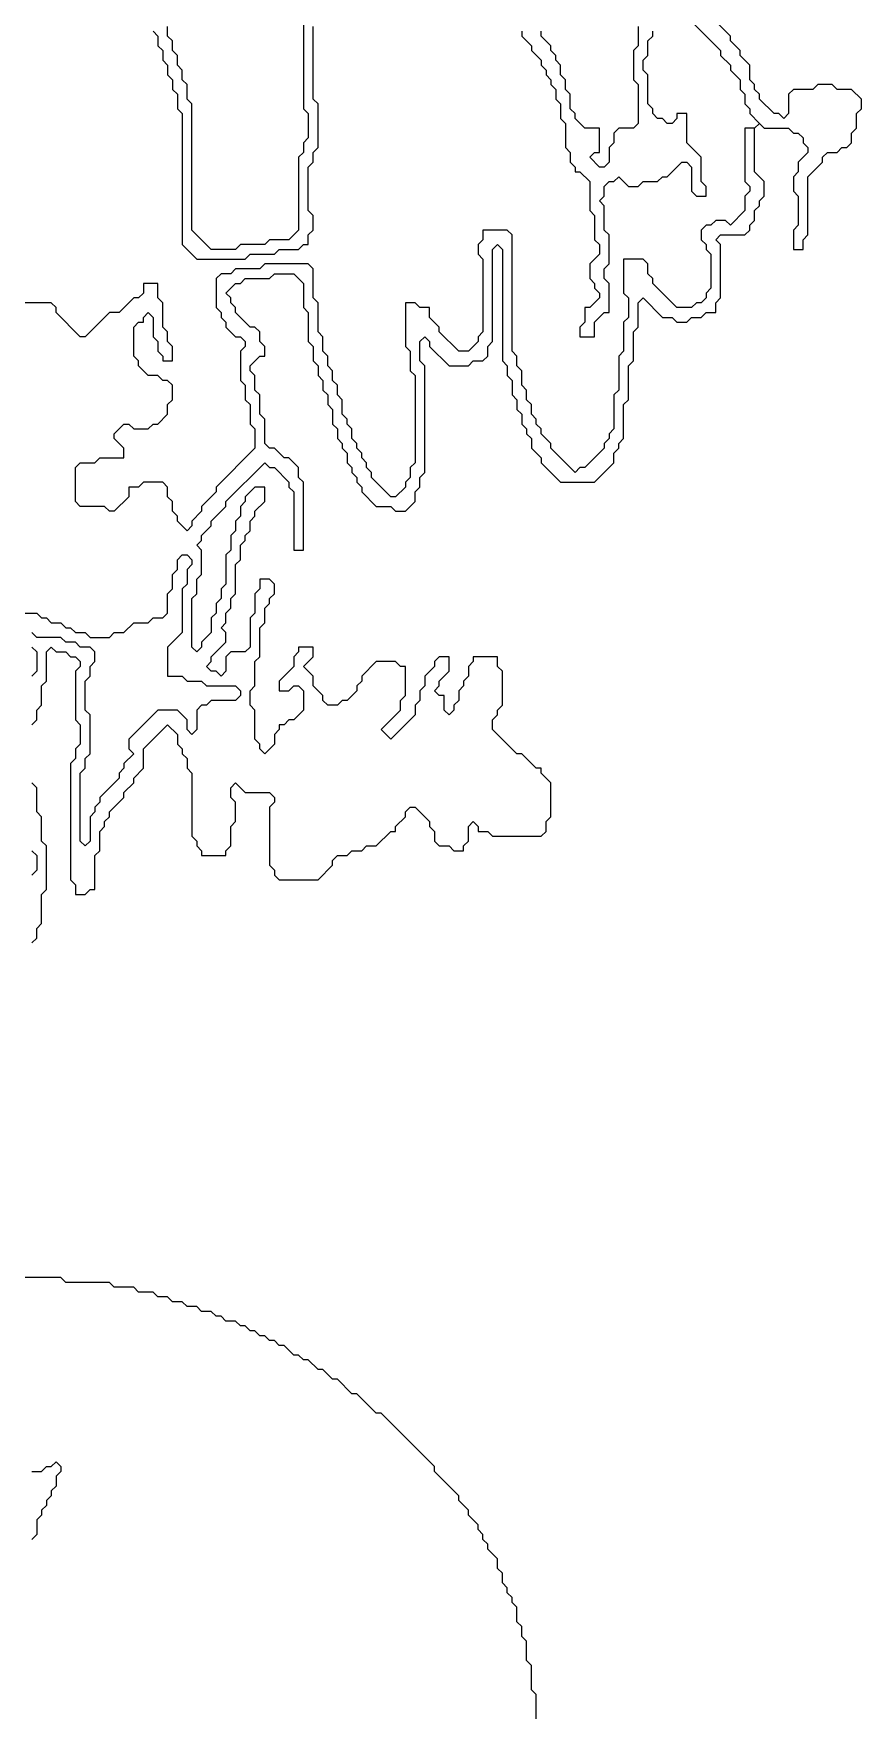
# Model space of a CAD drawing. Header units: metres. Extents: x 0 to 100, y 0 to 129.
# Drawn here: x 91.76 to 96.03, y 18.01 to 26.69 of the extents above; entities that cross this region are included whole.
import ezdxf

# ---------------------------------------------------------------- set-up
doc = ezdxf.new("R2010")
doc.units = ezdxf.units.M

msp = doc.modelspace()

# ---------------------------------------------------------------- linework, layer by layer
for points in [[(91.75, 23.125), (91.775, 23.15), (91.775, 23.2), (91.8, 23.225), (91.8, 23.325), (91.825, 23.35), (91.825, 23.5), (91.85, 23.525), (91.875, 23.5), (91.925, 23.5), (91.95, 23.475), (91.975, 23.475), (92, 23.45), (92, 23.425), (91.975, 23.4), (91.975, 23.15), (92, 23.125), (92, 23.025), (91.975, 23), (91.975, 22.95), (91.95, 22.925), (91.95, 22.325), (91.975, 22.3), (91.975, 22.25), (92.025, 22.25), (92.05, 22.275), (92.075, 22.275), (92.075, 22.45), (92.1, 22.475), (92.1, 22.575), (92.125, 22.6), (92.125, 22.625), (92.15, 22.65), (92.15, 22.675), (92.225, 22.75), (92.225, 22.775), (92.275, 22.825), (92.275, 22.85), (92.325, 22.9), (92.325, 23), (92.45, 23.125), (92.5, 23.075), (92.5, 23.025), (92.525, 23), (92.525, 22.975), (92.55, 22.95), (92.55, 22.9), (92.575, 22.875), (92.575, 22.55), (92.6, 22.525), (92.6, 22.5), (92.625, 22.475), (92.625, 22.45), (92.75, 22.45), (92.75, 22.475), (92.775, 22.5), (92.775, 22.6), (92.8, 22.625), (92.8, 22.725), (92.775, 22.75), (92.775, 22.8), (92.8, 22.825), (92.85, 22.775), (92.975, 22.775), (93, 22.75), (93, 22.725), (92.975, 22.7), (92.975, 22.4), (93, 22.375), (93, 22.35), (93.025, 22.325), (93.225, 22.325), (93.3, 22.4), (93.3, 22.425), (93.325, 22.45), (93.375, 22.45), (93.4, 22.475), (93.45, 22.475), (93.475, 22.5), (93.525, 22.5), (93.6, 22.575), (93.625, 22.575), (93.625, 22.6), (93.675, 22.65), (93.675, 22.675), (93.7, 22.7), (93.725, 22.7), (93.8, 22.625), (93.8, 22.6), (93.825, 22.575), (93.825, 22.525), (93.85, 22.5), (93.9, 22.5), (93.925, 22.475), (93.975, 22.475), (93.975, 22.5), (94, 22.525), (94, 22.6), (94.025, 22.625), (94.05, 22.6), (94.05, 22.575), (94.1, 22.575), (94.125, 22.55), (94.375, 22.55), (94.4, 22.575), (94.4, 22.625), (94.425, 22.65), (94.425, 22.825), (94.375, 22.875), (94.375, 22.9), (94.35, 22.9), (94.275, 22.975), (94.25, 22.975), (94.125, 23.1), (94.125, 23.15), (94.15, 23.175), (94.15, 23.2), (94.175, 23.225), (94.175, 23.4), (94.15, 23.425), (94.15, 23.475), (94.025, 23.475), (94.025, 23.45), (94, 23.425), (94, 23.375), (93.975, 23.35), (93.975, 23.325), (93.95, 23.3), (93.95, 23.25), (93.925, 23.225), (93.925, 23.2), (93.9, 23.175), (93.875, 23.2), (93.875, 23.275), (93.85, 23.275), (93.825, 23.3), (93.85, 23.325), (93.85, 23.35), (93.9, 23.4), (93.9, 23.475), (93.85, 23.475), (93.825, 23.45), (93.825, 23.425), (93.775, 23.375), (93.775, 23.325), (93.75, 23.3), (93.75, 23.25), (93.725, 23.225), (93.725, 23.175), (93.6, 23.05), (93.55, 23.1), (93.65, 23.2), (93.65, 23.25), (93.675, 23.275), (93.675, 23.425), (93.65, 23.425), (93.625, 23.45), (93.525, 23.45), (93.45, 23.375), (93.45, 23.35), (93.425, 23.325), (93.425, 23.3), (93.375, 23.25), (93.35, 23.25), (93.325, 23.225), (93.275, 23.225), (93.25, 23.25), (93.25, 23.275), (93.2, 23.325), (93.2, 23.375), (93.15, 23.425), (93.2, 23.475), (93.2, 23.525), (93.125, 23.525), (93.125, 23.5), (93.1, 23.475), (93.1, 23.425), (93.025, 23.35), (93.025, 23.3), (93.075, 23.3), (93.1, 23.325), (93.125, 23.325), (93.15, 23.3), (93.15, 23.2), (93.1, 23.15), (93.075, 23.15), (93.05, 23.125), (93.025, 23.125), (93.025, 23.1), (93, 23.075), (93, 23.025), (92.95, 22.975), (92.925, 23), (92.925, 23.025), (92.9, 23.05), (92.9, 23.2), (92.875, 23.225), (92.875, 23.3), (92.9, 23.325), (92.9, 23.45), (92.925, 23.475), (92.925, 23.625), (92.95, 23.65), (92.95, 23.725), (92.975, 23.75), (92.975, 23.775), (93, 23.8), (93, 23.85), (92.975, 23.875), (92.925, 23.875), (92.925, 23.825), (92.9, 23.8), (92.9, 23.7), (92.875, 23.675), (92.875, 23.525), (92.85, 23.5), (92.775, 23.5), (92.75, 23.475), (92.75, 23.4), (92.725, 23.375), (92.7, 23.4), (92.675, 23.4), (92.65, 23.425), (92.675, 23.45), (92.675, 23.475), (92.75, 23.55), (92.75, 23.6), (92.725, 23.625), (92.75, 23.65), (92.75, 23.7), (92.775, 23.725), (92.775, 23.775), (92.8, 23.8), (92.8, 23.95), (92.825, 23.975), (92.825, 24.05), (92.85, 24.075), (92.85, 24.1), (92.875, 24.125), (92.875, 24.175), (92.9, 24.2), (92.9, 24.225), (92.95, 24.275), (92.95, 24.35), (92.9, 24.35), (92.85, 24.3), (92.85, 24.275), (92.825, 24.25), (92.825, 24.2), (92.8, 24.175), (92.8, 24.125), (92.775, 24.1), (92.775, 24.025), (92.75, 24), (92.75, 23.85), (92.725, 23.825), (92.725, 23.775), (92.7, 23.75), (92.7, 23.7), (92.675, 23.675), (92.675, 23.6), (92.625, 23.55), (92.625, 23.525), (92.6, 23.5), (92.575, 23.525), (92.575, 23.775), (92.6, 23.8), (92.6, 23.875), (92.625, 23.9), (92.625, 24.025), (92.6, 24.05), (92.625, 24.075), (92.625, 24.1), (92.675, 24.15), (92.675, 24.175), (92.75, 24.25), (92.75, 24.275), (92.95, 24.475), (92.975, 24.45), (93, 24.45), (93.075, 24.375), (93.075, 24.35), (93.1, 24.325), (93.1, 24.025), (93.15, 24.025), (93.15, 24.375), (93.125, 24.4), (93.125, 24.45), (93.075, 24.5), (93.05, 24.5), (93, 24.55), (92.975, 24.55), (92.95, 24.575), (92.95, 24.7), (92.925, 24.725), (92.925, 24.825), (92.9, 24.85), (92.9, 24.925), (92.875, 24.95), (92.875, 24.975), (92.925, 25.025), (92.95, 25.025), (92.95, 25.075), (92.925, 25.1), (92.925, 25.15), (92.9, 25.175), (92.875, 25.175), (92.8, 25.25), (92.8, 25.275), (92.775, 25.3), (92.775, 25.325), (92.75, 25.35), (92.8, 25.4), (92.825, 25.4), (92.85, 25.425), (92.975, 25.425), (93, 25.45), (93.1, 25.45), (93.15, 25.4), (93.15, 25.275), (93.175, 25.25), (93.175, 25.1), (93.2, 25.075), (93.2, 25), (93.225, 24.975), (93.225, 24.925), (93.25, 24.9), (93.25, 24.85), (93.275, 24.825), (93.275, 24.775), (93.3, 24.75), (93.3, 24.675), (93.325, 24.65), (93.325, 24.6), (93.35, 24.575), (93.35, 24.55), (93.375, 24.525), (93.375, 24.475), (93.4, 24.45), (93.4, 24.425), (93.425, 24.4), (93.425, 24.375), (93.45, 24.35), (93.45, 24.325), (93.525, 24.25), (93.6, 24.25), (93.625, 24.225), (93.675, 24.225), (93.725, 24.275), (93.725, 24.325), (93.75, 24.35), (93.75, 24.4), (93.775, 24.425), (93.775, 24.975), (93.75, 25), (93.75, 25.1), (93.775, 25.125), (93.8, 25.1), (93.8, 25.075), (93.9, 24.975), (94, 24.975), (94.025, 25), (94.075, 25), (94.1, 25.025), (94.1, 25.075), (94.125, 25.1), (94.125, 25.575), (94.15, 25.6), (94.175, 25.575), (94.175, 25), (94.2, 24.975), (94.2, 24.925), (94.225, 24.9), (94.225, 24.825), (94.25, 24.8), (94.25, 24.75), (94.275, 24.725), (94.275, 24.675), (94.3, 24.65), (94.3, 24.625), (94.325, 24.6), (94.325, 24.55), (94.375, 24.5), (94.375, 24.475), (94.475, 24.375), (94.65, 24.375), (94.75, 24.475), (94.75, 24.525), (94.775, 24.55), (94.775, 24.575), (94.8, 24.6), (94.8, 24.775), (94.825, 24.8), (94.825, 24.975), (94.85, 25), (94.85, 25.15), (94.875, 25.175), (94.875, 25.3), (94.9, 25.325), (95, 25.225), (95.05, 25.225), (95.075, 25.2), (95.125, 25.2), (95.15, 25.225), (95.2, 25.225), (95.225, 25.25), (95.275, 25.25), (95.275, 25.3), (95.3, 25.325), (95.3, 25.6), (95.275, 25.625), (95.3, 25.65), (95.425, 25.65), (95.45, 25.675), (95.45, 25.7), (95.475, 25.725), (95.475, 25.775), (95.5, 25.8), (95.5, 25.825), (95.525, 25.85), (95.525, 25.925), (95.475, 25.975), (95.475, 26.2), (95.5, 26.225), (95.525, 26.2), (95.65, 26.2), (95.675, 26.175), (95.7, 26.175), (95.725, 26.15), (95.725, 26.125), (95.75, 26.1), (95.75, 26.075), (95.7, 26.025), (95.7, 25.975), (95.675, 25.95), (95.675, 25.875), (95.7, 25.85), (95.7, 25.7), (95.675, 25.675), (95.675, 25.575), (95.725, 25.575), (95.725, 25.625), (95.75, 25.65), (95.75, 25.95), (95.825, 26.025), (95.825, 26.05), (95.85, 26.075), (95.9, 26.075), (95.925, 26.1), (95.95, 26.1), (95.975, 26.125), (95.975, 26.175), (96, 26.2), (96, 26.275), (96.025, 26.3), (96.025, 26.35), (95.975, 26.4), (95.9, 26.4), (95.875, 26.425), (95.8, 26.425), (95.775, 26.4), (95.675, 26.4), (95.65, 26.375), (95.65, 26.275), (95.625, 26.25), (95.6, 26.275), (95.575, 26.275), (95.5, 26.35), (95.5, 26.375), (95.475, 26.4), (95.475, 26.425), (95.45, 26.45), (95.45, 26.525), (95.4, 26.575), (95.4, 26.6), (95.35, 26.65), (95.35, 26.675), (95.2, 26.825)], [(95.125, 26.775), (95.3, 26.6), (95.3, 26.575), (95.35, 26.525), (95.35, 26.5), (95.4, 26.45), (95.4, 26.4), (95.425, 26.375), (95.425, 26.325), (95.45, 26.3), (95.45, 26.275), (95.5, 26.225), (95.475, 26.2), (95.425, 26.2), (95.425, 25.925), (95.45, 25.9), (95.45, 25.875), (95.425, 25.85), (95.425, 25.775), (95.35, 25.7), (95.325, 25.725), (95.275, 25.725), (95.25, 25.7), (95.225, 25.7), (95.2, 25.675), (95.2, 25.625), (95.225, 25.6), (95.225, 25.575), (95.25, 25.55), (95.25, 25.375), (95.225, 25.35), (95.225, 25.325), (95.2, 25.3), (95.175, 25.3), (95.15, 25.275), (95.075, 25.275), (94.95, 25.4), (94.95, 25.425), (94.925, 25.45), (94.925, 25.5), (94.9, 25.525), (94.8, 25.525), (94.8, 25.35), (94.825, 25.325), (94.825, 25.225), (94.8, 25.2), (94.8, 25.05), (94.775, 25.025), (94.775, 24.85), (94.75, 24.825), (94.75, 24.65), (94.725, 24.625), (94.725, 24.6), (94.7, 24.575), (94.7, 24.55), (94.6, 24.45), (94.575, 24.45), (94.55, 24.425), (94.425, 24.55), (94.425, 24.575), (94.375, 24.625), (94.375, 24.65), (94.35, 24.675), (94.35, 24.7), (94.325, 24.725), (94.325, 24.775), (94.3, 24.8), (94.3, 24.85), (94.275, 24.875), (94.275, 24.95), (94.25, 24.975), (94.25, 25.025), (94.225, 25.05), (94.225, 25.65), (94.2, 25.675), (94.075, 25.675), (94.075, 25.625), (94.05, 25.6), (94.05, 25.55), (94.075, 25.525), (94.075, 25.15), (94.05, 25.125), (94.05, 25.1), (94, 25.05), (93.95, 25.05), (93.85, 25.15), (93.85, 25.175), (93.8, 25.225), (93.8, 25.275), (93.75, 25.275), (93.725, 25.3), (93.675, 25.3), (93.675, 25.075), (93.7, 25.05), (93.7, 24.95), (93.725, 24.925), (93.725, 24.475), (93.7, 24.45), (93.7, 24.4), (93.675, 24.375), (93.675, 24.35), (93.625, 24.3), (93.6, 24.3), (93.5, 24.4), (93.5, 24.425), (93.475, 24.45), (93.475, 24.475), (93.45, 24.5), (93.45, 24.525), (93.425, 24.55), (93.425, 24.575), (93.4, 24.6), (93.4, 24.65), (93.375, 24.675), (93.375, 24.7), (93.35, 24.725), (93.35, 24.8), (93.325, 24.825), (93.325, 24.875), (93.3, 24.9), (93.3, 24.95), (93.275, 24.975), (93.275, 25.025), (93.25, 25.05), (93.25, 25.125), (93.225, 25.15), (93.225, 25.3), (93.2, 25.325), (93.2, 25.475), (93.175, 25.5), (92.95, 25.5), (92.925, 25.475), (92.8, 25.475), (92.775, 25.45), (92.725, 25.45), (92.7, 25.425), (92.7, 25.275), (92.725, 25.25), (92.725, 25.225), (92.75, 25.2), (92.75, 25.175), (92.8, 25.125), (92.825, 25.125), (92.85, 25.1), (92.85, 25.075), (92.825, 25.05), (92.825, 24.9), (92.85, 24.875), (92.85, 24.8), (92.875, 24.775), (92.875, 24.675), (92.9, 24.65), (92.9, 24.55), (92.7, 24.35), (92.7, 24.325), (92.625, 24.25), (92.625, 24.225), (92.575, 24.175), (92.575, 24.15), (92.55, 24.125), (92.5, 24.175), (92.5, 24.2), (92.475, 24.225), (92.475, 24.275), (92.45, 24.3), (92.45, 24.35), (92.425, 24.375), (92.325, 24.375), (92.3, 24.35), (92.25, 24.35), (92.25, 24.3), (92.175, 24.225), (92.15, 24.225), (92.125, 24.25), (92, 24.25), (91.975, 24.275), (91.975, 24.45), (92, 24.475), (92.075, 24.475), (92.1, 24.5), (92.225, 24.5), (92.225, 24.55), (92.175, 24.6), (92.175, 24.625), (92.225, 24.675), (92.25, 24.675), (92.275, 24.65), (92.35, 24.65), (92.375, 24.675), (92.4, 24.675), (92.45, 24.725), (92.45, 24.775), (92.475, 24.8), (92.475, 24.875), (92.45, 24.9), (92.425, 24.9), (92.4, 24.925), (92.35, 24.925), (92.3, 24.975), (92.3, 25), (92.275, 25.025), (92.275, 25.175), (92.3, 25.2), (92.325, 25.2), (92.325, 25.225), (92.35, 25.25), (92.375, 25.225), (92.375, 25.125), (92.4, 25.1), (92.4, 25.05), (92.425, 25.025), (92.425, 25), (92.475, 25), (92.475, 25.075), (92.45, 25.1), (92.45, 25.15), (92.425, 25.175), (92.425, 25.3), (92.4, 25.325), (92.4, 25.4), (92.325, 25.4), (92.325, 25.35), (92.3, 25.325), (92.275, 25.325), (92.2, 25.25), (92.15, 25.25), (92.025, 25.125), (92, 25.125), (91.875, 25.25), (91.875, 25.275), (91.85, 25.3), (91.7, 25.3)], [(92.375, 26.7), (92.4, 26.675), (92.4, 26.625), (92.425, 26.6), (92.425, 26.55), (92.45, 26.525), (92.45, 26.475), (92.475, 26.45), (92.475, 26.4), (92.5, 26.375), (92.5, 26.3), (92.525, 26.275), (92.525, 25.6), (92.6, 25.525), (92.85, 25.525), (92.875, 25.55), (93, 25.55), (93.025, 25.575), (93.125, 25.575), (93.15, 25.6), (93.175, 25.6), (93.175, 25.65), (93.2, 25.675), (93.2, 25.75), (93.175, 25.775), (93.175, 26), (93.2, 26.025), (93.2, 26.075), (93.225, 26.1), (93.225, 26.325), (93.2, 26.35), (93.2, 26.725)], [(93.15, 26.775), (93.15, 26.3), (93.175, 26.275), (93.175, 26.15), (93.15, 26.125), (93.15, 26.075), (93.125, 26.05), (93.125, 25.675), (93.075, 25.625), (92.975, 25.625), (92.95, 25.6), (92.825, 25.6), (92.8, 25.575), (92.675, 25.575), (92.575, 25.675), (92.575, 26.325), (92.55, 26.35), (92.55, 26.425), (92.525, 26.45), (92.525, 26.5), (92.5, 26.525), (92.5, 26.575), (92.475, 26.6), (92.475, 26.65), (92.45, 26.675), (92.45, 26.725)], [(94.875, 26.725), (94.875, 26.625), (94.85, 26.6), (94.85, 26.45), (94.875, 26.425), (94.875, 26.225), (94.85, 26.2), (94.775, 26.2), (94.75, 26.175), (94.75, 26.125), (94.725, 26.1), (94.725, 26.025), (94.7, 26), (94.675, 26), (94.625, 26.05), (94.65, 26.075), (94.675, 26.075), (94.675, 26.2), (94.6, 26.2), (94.55, 26.25), (94.55, 26.275), (94.525, 26.3), (94.525, 26.375), (94.5, 26.4), (94.5, 26.45), (94.475, 26.475), (94.475, 26.525), (94.45, 26.55), (94.45, 26.575), (94.425, 26.6), (94.425, 26.625), (94.375, 26.675), (94.375, 26.7)], [(94.275, 26.7), (94.275, 26.675), (94.325, 26.625), (94.325, 26.6), (94.375, 26.55), (94.375, 26.525), (94.4, 26.5), (94.4, 26.475), (94.425, 26.45), (94.425, 26.425), (94.45, 26.4), (94.45, 26.35), (94.475, 26.325), (94.475, 26.25), (94.5, 26.225), (94.5, 26.1), (94.525, 26.075), (94.525, 26.025), (94.55, 26), (94.55, 25.975), (94.575, 25.975), (94.625, 25.925), (94.625, 25.775), (94.65, 25.75), (94.65, 25.625), (94.675, 25.6), (94.675, 25.55), (94.625, 25.5), (94.625, 25.425), (94.65, 25.4), (94.65, 25.375), (94.675, 25.35), (94.675, 25.325), (94.625, 25.275), (94.6, 25.275), (94.6, 25.2), (94.575, 25.175), (94.575, 25.125), (94.65, 25.125), (94.65, 25.2), (94.7, 25.25), (94.725, 25.25), (94.725, 25.4), (94.7, 25.425), (94.7, 25.475), (94.725, 25.5), (94.725, 25.65), (94.7, 25.675), (94.7, 25.8), (94.675, 25.825), (94.7, 25.85), (94.7, 25.9), (94.725, 25.925), (94.75, 25.925), (94.775, 25.95), (94.825, 25.9), (94.875, 25.9), (94.9, 25.925), (94.975, 25.925), (95, 25.95), (95.025, 25.95), (95.1, 26.025), (95.125, 26.025), (95.15, 26), (95.15, 25.875), (95.175, 25.85), (95.225, 25.85), (95.225, 25.9), (95.2, 25.925), (95.2, 26.05), (95.125, 26.125), (95.125, 26.275), (95.075, 26.275), (95.075, 26.25), (95.05, 26.225), (95.025, 26.225), (95, 26.25), (94.975, 26.25), (94.95, 26.275), (94.95, 26.3), (94.925, 26.325), (94.925, 26.475), (94.9, 26.5), (94.9, 26.55), (94.925, 26.575), (94.925, 26.65), (94.95, 26.675), (94.95, 26.7)], [(91.625, 23.7), (91.775, 23.7), (91.8, 23.675), (91.825, 23.675), (91.85, 23.65), (91.9, 23.65), (91.925, 23.625), (91.95, 23.625), (91.975, 23.6), (92.025, 23.6), (92.05, 23.575), (92.15, 23.575), (92.175, 23.6), (92.225, 23.6), (92.275, 23.65), (92.35, 23.65), (92.375, 23.675), (92.425, 23.675), (92.45, 23.7), (92.45, 23.8), (92.475, 23.825), (92.475, 23.9), (92.5, 23.925), (92.5, 23.975), (92.525, 24), (92.55, 24), (92.575, 23.975), (92.575, 23.95), (92.55, 23.925), (92.55, 23.85), (92.525, 23.825), (92.525, 23.6), (92.45, 23.525), (92.45, 23.375), (92.525, 23.375), (92.55, 23.35), (92.625, 23.35), (92.65, 23.325), (92.8, 23.325), (92.825, 23.3), (92.825, 23.275), (92.8, 23.25), (92.675, 23.25), (92.65, 23.225), (92.625, 23.225), (92.6, 23.2), (92.6, 23.1), (92.575, 23.075), (92.55, 23.1), (92.55, 23.15), (92.5, 23.2), (92.4, 23.2), (92.25, 23.05), (92.25, 23), (92.275, 22.975), (92.225, 22.925), (92.225, 22.9), (92.2, 22.875), (92.2, 22.85), (92.1, 22.75), (92.1, 22.725), (92.075, 22.7), (92.075, 22.675), (92.05, 22.65), (92.05, 22.525), (92.025, 22.5), (92, 22.525), (92, 22.875), (92.025, 22.9), (92.025, 22.95), (92.05, 22.975), (92.05, 23.175), (92.025, 23.2), (92.025, 23.35), (92.05, 23.375), (92.05, 23.425), (92.075, 23.45), (92.075, 23.5), (92.05, 23.525), (92, 23.525), (91.975, 23.55), (91.925, 23.55), (91.9, 23.575), (91.775, 23.575), (91.75, 23.6)], [(91.75, 23.525), (91.775, 23.5), (91.775, 23.4), (91.75, 23.375)], [(91.75, 22), (91.775, 22.025), (91.775, 22.075), (91.8, 22.1), (91.8, 22.25), (91.825, 22.275), (91.825, 22.5), (91.8, 22.525), (91.8, 22.65), (91.775, 22.675), (91.775, 22.8), (91.75, 22.825)], [(91.75, 22.475), (91.775, 22.45), (91.775, 22.375), (91.75, 22.35)], [(94.35, 18), (94.35, 18.125), (94.325, 18.15), (94.325, 18.275), (94.3, 18.3), (94.3, 18.4), (94.275, 18.425), (94.275, 18.475), (94.25, 18.5), (94.25, 18.575), (94.225, 18.6), (94.225, 18.625), (94.2, 18.65), (94.2, 18.675), (94.175, 18.7), (94.175, 18.75), (94.15, 18.775), (94.15, 18.825), (94.1, 18.875), (94.1, 18.9), (94.075, 18.925), (94.075, 18.95), (94.05, 18.975), (94.05, 19), (94, 19.05), (94, 19.075), (93.95, 19.125), (93.95, 19.15), (93.825, 19.275), (93.825, 19.3), (93.55, 19.575), (93.525, 19.575), (93.425, 19.675), (93.4, 19.675), (93.325, 19.75), (93.3, 19.75), (93.25, 19.8), (93.225, 19.8), (93.175, 19.85), (93.15, 19.85), (93.125, 19.875), (93.1, 19.875), (93.05, 19.925), (93.025, 19.925), (93, 19.95), (92.975, 19.95), (92.95, 19.975), (92.925, 19.975), (92.9, 20), (92.875, 20), (92.85, 20.025), (92.825, 20.025), (92.8, 20.05), (92.75, 20.05), (92.725, 20.075), (92.7, 20.075), (92.675, 20.1), (92.625, 20.1), (92.6, 20.125), (92.55, 20.125), (92.525, 20.15), (92.475, 20.15), (92.45, 20.175), (92.4, 20.175), (92.375, 20.2), (92.3, 20.2), (92.275, 20.225), (92.175, 20.225), (92.15, 20.25), (91.925, 20.25), (91.9, 20.275), (91.35, 20.275)], [(91.75, 19.275), (91.8, 19.275), (91.825, 19.3), (91.85, 19.3), (91.875, 19.325), (91.9, 19.3), (91.9, 19.275), (91.875, 19.25), (91.875, 19.2), (91.85, 19.175), (91.85, 19.15), (91.825, 19.125), (91.825, 19.1), (91.8, 19.075), (91.8, 19.05), (91.775, 19.025), (91.775, 18.95), (91.75, 18.925)]]:
    msp.add_lwpolyline(points)

doc.saveas('drawing.dxf')
